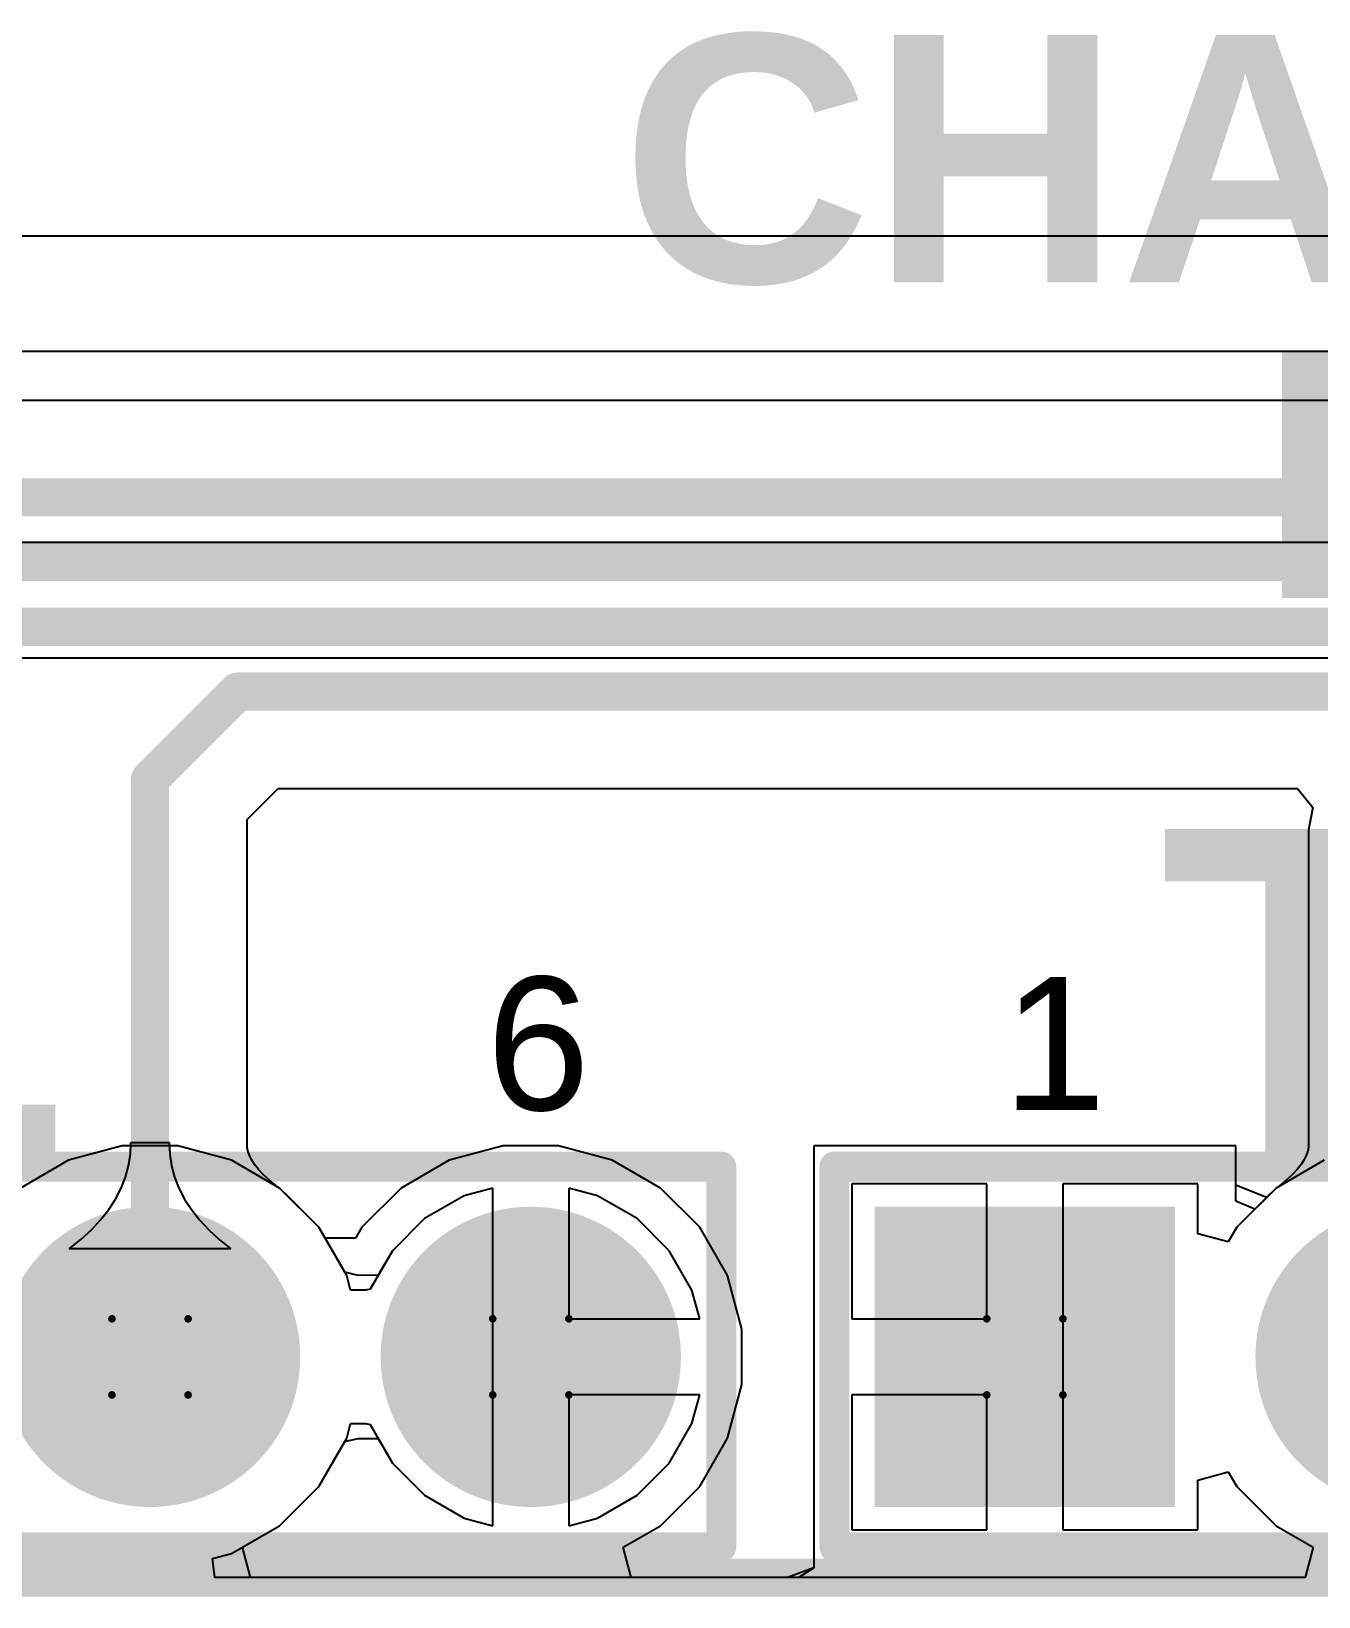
# Model space of a CAD drawing. Header units: inches. Extents: x -3 to 5437, y -3 to 5435.
# Drawn here: x 30.53 to 39.12, y -2.91 to 7.54 of the extents above; entities that cross this region are included whole.
import ezdxf

# ---------------------------------------------------------------- set-up
doc = ezdxf.new("R2010")
doc.units = ezdxf.units.IN
for name, color, linetype in [('Board Outline', 216, 'Continuous'), ('Bottom Layer', 5, 'Continuous'), ('Bottom Solder', 6, 'Continuous'), ('Drill Drawing', 1, 'Continuous'), ('GND', 16, 'Continuous'), ('Multi-Layer', 9, 'Continuous'), ('Pad Holes', 156, 'Continuous'), ('PWR', 76, 'Continuous'), ('Top Layer', 1, 'Continuous'), ('Top Overlay', 2, 'Continuous'), ('Top Solder', 216, 'Continuous')]:
    doc.layers.add(name, color=color, linetype=linetype)
doc.styles.add('Arial', font='', dxfattribs={"height": 0.2})
doc.styles.add('Arial_Bold', font='', dxfattribs={"height": 0.2})
doc.styles.get('Arial').set_extended_font_data('Arial')
doc.styles.get('Arial_Bold').set_extended_font_data('Arial', bold=True)

# ---------------------------------------------------------------- blocks, each defined once
blk = doc.blocks.new('HDR1X6_459')
at = {"layer": 'Bottom Layer'}
blk.add_hatch(color=5, dxfattribs=at).paths.add_polyline_path([(-0.8999994699999999, 0.8999994699999999), (0.8999994699999999, 0.8999994699999999), (0.8999994699999999, -0.8999994699999999), (-0.8999994699999999, -0.8999994699999999)])
h = blk.add_hatch(color=5, dxfattribs=at)
edge = h.paths.add_edge_path()
edge.add_arc((2.54, 0), 0.8999982, 0, 360)
h = blk.add_hatch(color=5, dxfattribs=at)
edge = h.paths.add_edge_path()
edge.add_arc((5.08, 0), 0.8999982, 0, 360)
h = blk.add_hatch(color=5, dxfattribs=at)
edge = h.paths.add_edge_path()
edge.add_arc((7.619999999999999, 0), 0.8999982, 0, 360)
h = blk.add_hatch(color=5, dxfattribs=at)
edge = h.paths.add_edge_path()
edge.add_arc((10.16, 0), 0.8999982, 0, 360)
h = blk.add_hatch(color=5, dxfattribs=at)
edge = h.paths.add_edge_path()
edge.add_arc((12.7, 0), 0.8999982, 0, 360)
at = {"layer": 'Bottom Solder'}
blk.add_hatch(color=6, dxfattribs=at).paths.add_polyline_path([(-1.00159947, 1.00159947), (1.00159947, 1.00159947), (1.00159947, -1.00159947), (-1.00159947, -1.00159947)])
h = blk.add_hatch(color=6, dxfattribs=at)
edge = h.paths.add_edge_path()
edge.add_arc((2.54, 0), 1.0015982, 0, 360)
h = blk.add_hatch(color=6, dxfattribs=at)
edge = h.paths.add_edge_path()
edge.add_arc((5.08, 0), 1.0015982, 0, 360)
h = blk.add_hatch(color=6, dxfattribs=at)
edge = h.paths.add_edge_path()
edge.add_arc((7.619999999999999, 0), 1.0015982, 0, 360)
h = blk.add_hatch(color=6, dxfattribs=at)
edge = h.paths.add_edge_path()
edge.add_arc((10.16, 0), 1.0015982, 0, 360)
h = blk.add_hatch(color=6, dxfattribs=at)
edge = h.paths.add_edge_path()
edge.add_arc((12.7, 0), 1.0015982, 0, 360)
at = {"layer": 'GND'}
blk.add_hatch(color=16, dxfattribs=at).paths.add_polyline_path([(-0.8999994699999999, 0.8999994699999999), (0.8999994699999999, 0.8999994699999999), (0.8999994699999999, -0.8999994699999999), (-0.8999994699999999, -0.8999994699999999)])
h = blk.add_hatch(color=16, dxfattribs=at)
edge = h.paths.add_edge_path()
edge.add_arc((2.54, 0), 0.8999982, 0, 360)
h = blk.add_hatch(color=16, dxfattribs=at)
edge = h.paths.add_edge_path()
edge.add_arc((5.08, 0), 0.8999982, 0, 360)
h = blk.add_hatch(color=16, dxfattribs=at)
edge = h.paths.add_edge_path()
edge.add_arc((7.619999999999999, 0), 0.8999982, 0, 360)
h = blk.add_hatch(color=16, dxfattribs=at)
edge = h.paths.add_edge_path()
edge.add_arc((10.16, 0), 0.8999982, 0, 360)
h = blk.add_hatch(color=16, dxfattribs=at)
edge = h.paths.add_edge_path()
edge.add_arc((12.7, 0), 0.8999982, 0, 360)
at = {"layer": 'Multi-Layer'}
blk.add_hatch(color=9, dxfattribs=at).paths.add_polyline_path([(-0.8999994699999999, 0.8999994699999999), (0.8999994699999999, 0.8999994699999999), (0.8999994699999999, -0.8999994699999999), (-0.8999994699999999, -0.8999994699999999)])
h = blk.add_hatch(color=9, dxfattribs=at)
edge = h.paths.add_edge_path()
edge.add_arc((2.54, 0), 0.8999982, 0, 360)
h = blk.add_hatch(color=9, dxfattribs=at)
edge = h.paths.add_edge_path()
edge.add_arc((5.08, 0), 0.8999982, 0, 360)
h = blk.add_hatch(color=9, dxfattribs=at)
edge = h.paths.add_edge_path()
edge.add_arc((7.619999999999999, 0), 0.8999982, 0, 360)
h = blk.add_hatch(color=9, dxfattribs=at)
edge = h.paths.add_edge_path()
edge.add_arc((10.16, 0), 0.8999982, 0, 360)
h = blk.add_hatch(color=9, dxfattribs=at)
edge = h.paths.add_edge_path()
edge.add_arc((12.7, 0), 0.8999982, 0, 360)
at = {"layer": 'Pad Holes'}
h = blk.add_hatch(color=7, dxfattribs=at)
edge = h.paths.add_edge_path()
edge.add_arc((0, 0), 0.4499991, 0, 360)
h = blk.add_hatch(color=7, dxfattribs=at)
edge = h.paths.add_edge_path()
edge.add_arc((2.54, 0), 0.4499991, 0, 360)
h = blk.add_hatch(color=7, dxfattribs=at)
edge = h.paths.add_edge_path()
edge.add_arc((5.08, 0), 0.4499991, 0, 360)
h = blk.add_hatch(color=7, dxfattribs=at)
edge = h.paths.add_edge_path()
edge.add_arc((7.619999999999999, 0), 0.4499991, 0, 360)
h = blk.add_hatch(color=7, dxfattribs=at)
edge = h.paths.add_edge_path()
edge.add_arc((10.16, 0), 0.4499991, 0, 360)
h = blk.add_hatch(color=7, dxfattribs=at)
edge = h.paths.add_edge_path()
edge.add_arc((12.7, 0), 0.4499991, 0, 360)
at = {"layer": 'PWR'}
blk.add_hatch(color=76, dxfattribs=at).paths.add_polyline_path([(-0.8999994699999999, 0.8999994699999999), (0.8999994699999999, 0.8999994699999999), (0.8999994699999999, -0.8999994699999999), (-0.8999994699999999, -0.8999994699999999)])
h = blk.add_hatch(color=76, dxfattribs=at)
edge = h.paths.add_edge_path()
edge.add_arc((2.54, 0), 0.8999982, 0, 360)
h = blk.add_hatch(color=76, dxfattribs=at)
edge = h.paths.add_edge_path()
edge.add_arc((5.08, 0), 0.8999982, 0, 360)
h = blk.add_hatch(color=76, dxfattribs=at)
edge = h.paths.add_edge_path()
edge.add_arc((7.619999999999999, 0), 0.8999982, 0, 360)
h = blk.add_hatch(color=76, dxfattribs=at)
edge = h.paths.add_edge_path()
edge.add_arc((10.16, 0), 0.8999982, 0, 360)
h = blk.add_hatch(color=76, dxfattribs=at)
edge = h.paths.add_edge_path()
edge.add_arc((12.7, 0), 0.8999982, 0, 360)
at = {"layer": 'Top Layer'}
blk.add_hatch(color=1, dxfattribs=at).paths.add_polyline_path([(-0.8999994699999999, 0.8999994699999999), (0.8999994699999999, 0.8999994699999999), (0.8999994699999999, -0.8999994699999999), (-0.8999994699999999, -0.8999994699999999)])
h = blk.add_hatch(color=1, dxfattribs=at)
edge = h.paths.add_edge_path()
edge.add_arc((2.54, 0), 0.8999982, 0, 360)
h = blk.add_hatch(color=1, dxfattribs=at)
edge = h.paths.add_edge_path()
edge.add_arc((5.08, 0), 0.8999982, 0, 360)
h = blk.add_hatch(color=1, dxfattribs=at)
edge = h.paths.add_edge_path()
edge.add_arc((7.619999999999999, 0), 0.8999982, 0, 360)
h = blk.add_hatch(color=1, dxfattribs=at)
edge = h.paths.add_edge_path()
edge.add_arc((10.16, 0), 0.8999982, 0, 360)
h = blk.add_hatch(color=1, dxfattribs=at)
edge = h.paths.add_edge_path()
edge.add_arc((12.7, 0), 0.8999982, 0, 360)
at = {"layer": 'Top Solder'}
blk.add_hatch(color=216, dxfattribs=at).paths.add_polyline_path([(-1.00159947, 1.00159947), (1.00159947, 1.00159947), (1.00159947, -1.00159947), (-1.00159947, -1.00159947)])
h = blk.add_hatch(color=216, dxfattribs=at)
edge = h.paths.add_edge_path()
edge.add_arc((2.54, 0), 1.0015982, 0, 360)
h = blk.add_hatch(color=216, dxfattribs=at)
edge = h.paths.add_edge_path()
edge.add_arc((5.08, 0), 1.0015982, 0, 360)
h = blk.add_hatch(color=216, dxfattribs=at)
edge = h.paths.add_edge_path()
edge.add_arc((7.619999999999999, 0), 1.0015982, 0, 360)
h = blk.add_hatch(color=216, dxfattribs=at)
edge = h.paths.add_edge_path()
edge.add_arc((10.16, 0), 1.0015982, 0, 360)
h = blk.add_hatch(color=216, dxfattribs=at)
edge = h.paths.add_edge_path()
edge.add_arc((12.7, 0), 1.0015982, 0, 360)
at = {"layer": 'Top Overlay'}
for points in [[(-1.27, -1.27, 0.1999996, 0.1999996, 0), (-1.27, 1.27, 0.1999996, 0.1999996, 0)], [(-1.27, 1.27, 0.1999996, 0.1999996, 0), (13.97, 1.27, 0.1999996, 0.1999996, 0)], [(13.97, -1.27, 0.1999996, 0.1999996, 0), (13.97, 1.27, 0.1999996, 0.1999996, 0)], [(-1.27, -1.27, 0.1999996, 0.1999996, 0), (13.97, -1.27, 0.1999996, 0.1999996, 0)]]:
    blk.add_lwpolyline(points, format="xyseb", dxfattribs=at)
for points in [[(-1.3199999, 1.27, 0.0999998, 0.0999998, 1), (-1.2200001, 1.27, 0.0999998, 0.0999998, 1)], [(-1.3199999, 1.27, 0.0999998, 0.0999998, 1), (-1.2200001, 1.27, 0.0999998, 0.0999998, 1)], [(13.9200001, 1.27, 0.0999998, 0.0999998, 1), (14.0199999, 1.27, 0.0999998, 0.0999998, 1)], [(13.9200001, 1.27, 0.0999998, 0.0999998, 1), (14.0199999, 1.27, 0.0999998, 0.0999998, 1)], [(-1.3199999, -1.27, 0.0999998, 0.0999998, 1), (-1.2200001, -1.27, 0.0999998, 0.0999998, 1)], [(-1.3199999, -1.27, 0.0999998, 0.0999998, 1), (-1.2200001, -1.27, 0.0999998, 0.0999998, 1)], [(13.9200001, -1.27, 0.0999998, 0.0999998, 1), (14.0199999, -1.27, 0.0999998, 0.0999998, 1)], [(13.9200001, -1.27, 0.0999998, 0.0999998, 1), (14.0199999, -1.27, 0.0999998, 0.0999998, 1)]]:
    blk.add_lwpolyline(points, format="xyseb", close=True, dxfattribs=at)
blk = doc.blocks.new('HDR1X6_460')
at = {"layer": 'Bottom Layer'}
blk.add_hatch(color=5, dxfattribs=at).paths.add_polyline_path([(-0.8999994699999999, 0.8999994699999999), (0.8999994699999999, 0.8999994699999999), (0.8999994699999999, -0.8999994699999999), (-0.8999994699999999, -0.8999994699999999)])
h = blk.add_hatch(color=5, dxfattribs=at)
edge = h.paths.add_edge_path()
edge.add_arc((2.54, 0), 0.8999982, 0, 360)
h = blk.add_hatch(color=5, dxfattribs=at)
edge = h.paths.add_edge_path()
edge.add_arc((5.08, 0), 0.8999982, 0, 360)
h = blk.add_hatch(color=5, dxfattribs=at)
edge = h.paths.add_edge_path()
edge.add_arc((7.619999999999999, 0), 0.8999982, 0, 360)
h = blk.add_hatch(color=5, dxfattribs=at)
edge = h.paths.add_edge_path()
edge.add_arc((10.16, 0), 0.8999982, 0, 360)
h = blk.add_hatch(color=5, dxfattribs=at)
edge = h.paths.add_edge_path()
edge.add_arc((12.7, 0), 0.8999982, 0, 360)
at = {"layer": 'Bottom Solder'}
blk.add_hatch(color=6, dxfattribs=at).paths.add_polyline_path([(-1.00159947, 1.00159947), (1.00159947, 1.00159947), (1.00159947, -1.00159947), (-1.00159947, -1.00159947)])
h = blk.add_hatch(color=6, dxfattribs=at)
edge = h.paths.add_edge_path()
edge.add_arc((2.54, 0), 1.0015982, 0, 360)
h = blk.add_hatch(color=6, dxfattribs=at)
edge = h.paths.add_edge_path()
edge.add_arc((5.08, 0), 1.0015982, 0, 360)
h = blk.add_hatch(color=6, dxfattribs=at)
edge = h.paths.add_edge_path()
edge.add_arc((7.619999999999999, 0), 1.0015982, 0, 360)
h = blk.add_hatch(color=6, dxfattribs=at)
edge = h.paths.add_edge_path()
edge.add_arc((10.16, 0), 1.0015982, 0, 360)
h = blk.add_hatch(color=6, dxfattribs=at)
edge = h.paths.add_edge_path()
edge.add_arc((12.7, 0), 1.0015982, 0, 360)
at = {"layer": 'GND'}
blk.add_hatch(color=16, dxfattribs=at).paths.add_polyline_path([(-0.8999994699999999, 0.8999994699999999), (0.8999994699999999, 0.8999994699999999), (0.8999994699999999, -0.8999994699999999), (-0.8999994699999999, -0.8999994699999999)])
h = blk.add_hatch(color=16, dxfattribs=at)
edge = h.paths.add_edge_path()
edge.add_arc((2.54, 0), 0.8999982, 0, 360)
h = blk.add_hatch(color=16, dxfattribs=at)
edge = h.paths.add_edge_path()
edge.add_arc((5.08, 0), 0.8999982, 0, 360)
h = blk.add_hatch(color=16, dxfattribs=at)
edge = h.paths.add_edge_path()
edge.add_arc((7.619999999999999, 0), 0.8999982, 0, 360)
h = blk.add_hatch(color=16, dxfattribs=at)
edge = h.paths.add_edge_path()
edge.add_arc((10.16, 0), 0.8999982, 0, 360)
h = blk.add_hatch(color=16, dxfattribs=at)
edge = h.paths.add_edge_path()
edge.add_arc((12.7, 0), 0.8999982, 0, 360)
at = {"layer": 'Multi-Layer'}
blk.add_hatch(color=9, dxfattribs=at).paths.add_polyline_path([(-0.8999994699999999, 0.8999994699999999), (0.8999994699999999, 0.8999994699999999), (0.8999994699999999, -0.8999994699999999), (-0.8999994699999999, -0.8999994699999999)])
h = blk.add_hatch(color=9, dxfattribs=at)
edge = h.paths.add_edge_path()
edge.add_arc((2.54, 0), 0.8999982, 0, 360)
h = blk.add_hatch(color=9, dxfattribs=at)
edge = h.paths.add_edge_path()
edge.add_arc((5.08, 0), 0.8999982, 0, 360)
h = blk.add_hatch(color=9, dxfattribs=at)
edge = h.paths.add_edge_path()
edge.add_arc((7.619999999999999, 0), 0.8999982, 0, 360)
h = blk.add_hatch(color=9, dxfattribs=at)
edge = h.paths.add_edge_path()
edge.add_arc((10.16, 0), 0.8999982, 0, 360)
h = blk.add_hatch(color=9, dxfattribs=at)
edge = h.paths.add_edge_path()
edge.add_arc((12.7, 0), 0.8999982, 0, 360)
at = {"layer": 'Pad Holes'}
h = blk.add_hatch(color=7, dxfattribs=at)
edge = h.paths.add_edge_path()
edge.add_arc((0, 0), 0.4499991, 0, 360)
h = blk.add_hatch(color=7, dxfattribs=at)
edge = h.paths.add_edge_path()
edge.add_arc((2.54, 0), 0.4499991, 0, 360)
h = blk.add_hatch(color=7, dxfattribs=at)
edge = h.paths.add_edge_path()
edge.add_arc((5.08, 0), 0.4499991, 0, 360)
h = blk.add_hatch(color=7, dxfattribs=at)
edge = h.paths.add_edge_path()
edge.add_arc((7.619999999999999, 0), 0.4499991, 0, 360)
h = blk.add_hatch(color=7, dxfattribs=at)
edge = h.paths.add_edge_path()
edge.add_arc((10.16, 0), 0.4499991, 0, 360)
h = blk.add_hatch(color=7, dxfattribs=at)
edge = h.paths.add_edge_path()
edge.add_arc((12.7, 0), 0.4499991, 0, 360)
at = {"layer": 'PWR'}
blk.add_hatch(color=76, dxfattribs=at).paths.add_polyline_path([(-0.8999994699999999, 0.8999994699999999), (0.8999994699999999, 0.8999994699999999), (0.8999994699999999, -0.8999994699999999), (-0.8999994699999999, -0.8999994699999999)])
h = blk.add_hatch(color=76, dxfattribs=at)
edge = h.paths.add_edge_path()
edge.add_arc((2.54, 0), 0.8999982, 0, 360)
h = blk.add_hatch(color=76, dxfattribs=at)
edge = h.paths.add_edge_path()
edge.add_arc((5.08, 0), 0.8999982, 0, 360)
h = blk.add_hatch(color=76, dxfattribs=at)
edge = h.paths.add_edge_path()
edge.add_arc((7.619999999999999, 0), 0.8999982, 0, 360)
h = blk.add_hatch(color=76, dxfattribs=at)
edge = h.paths.add_edge_path()
edge.add_arc((10.16, 0), 0.8999982, 0, 360)
h = blk.add_hatch(color=76, dxfattribs=at)
edge = h.paths.add_edge_path()
edge.add_arc((12.7, 0), 0.8999982, 0, 360)
at = {"layer": 'Top Layer'}
blk.add_hatch(color=1, dxfattribs=at).paths.add_polyline_path([(-0.8999994699999999, 0.8999994699999999), (0.8999994699999999, 0.8999994699999999), (0.8999994699999999, -0.8999994699999999), (-0.8999994699999999, -0.8999994699999999)])
h = blk.add_hatch(color=1, dxfattribs=at)
edge = h.paths.add_edge_path()
edge.add_arc((2.54, 0), 0.8999982, 0, 360)
h = blk.add_hatch(color=1, dxfattribs=at)
edge = h.paths.add_edge_path()
edge.add_arc((5.08, 0), 0.8999982, 0, 360)
h = blk.add_hatch(color=1, dxfattribs=at)
edge = h.paths.add_edge_path()
edge.add_arc((7.619999999999999, 0), 0.8999982, 0, 360)
h = blk.add_hatch(color=1, dxfattribs=at)
edge = h.paths.add_edge_path()
edge.add_arc((10.16, 0), 0.8999982, 0, 360)
h = blk.add_hatch(color=1, dxfattribs=at)
edge = h.paths.add_edge_path()
edge.add_arc((12.7, 0), 0.8999982, 0, 360)
at = {"layer": 'Top Solder'}
blk.add_hatch(color=216, dxfattribs=at).paths.add_polyline_path([(-1.00159947, 1.00159947), (1.00159947, 1.00159947), (1.00159947, -1.00159947), (-1.00159947, -1.00159947)])
h = blk.add_hatch(color=216, dxfattribs=at)
edge = h.paths.add_edge_path()
edge.add_arc((2.54, 0), 1.0015982, 0, 360)
h = blk.add_hatch(color=216, dxfattribs=at)
edge = h.paths.add_edge_path()
edge.add_arc((5.08, 0), 1.0015982, 0, 360)
h = blk.add_hatch(color=216, dxfattribs=at)
edge = h.paths.add_edge_path()
edge.add_arc((7.619999999999999, 0), 1.0015982, 0, 360)
h = blk.add_hatch(color=216, dxfattribs=at)
edge = h.paths.add_edge_path()
edge.add_arc((10.16, 0), 1.0015982, 0, 360)
h = blk.add_hatch(color=216, dxfattribs=at)
edge = h.paths.add_edge_path()
edge.add_arc((12.7, 0), 1.0015982, 0, 360)
at = {"layer": 'Top Overlay'}
for points in [[(-1.27, -1.27, 0.1999996, 0.1999996, 0), (-1.27, 1.27, 0.1999996, 0.1999996, 0)], [(-1.27, 1.27, 0.1999996, 0.1999996, 0), (13.97, 1.27, 0.1999996, 0.1999996, 0)], [(13.97, -1.27, 0.1999996, 0.1999996, 0), (13.97, 1.27, 0.1999996, 0.1999996, 0)], [(-1.27, -1.27, 0.1999996, 0.1999996, 0), (13.97, -1.27, 0.1999996, 0.1999996, 0)]]:
    blk.add_lwpolyline(points, format="xyseb", dxfattribs=at)
for points in [[(-1.3199999, 1.27, 0.0999998, 0.0999998, 1), (-1.2200001, 1.27, 0.0999998, 0.0999998, 1)], [(-1.3199999, 1.27, 0.0999998, 0.0999998, 1), (-1.2200001, 1.27, 0.0999998, 0.0999998, 1)], [(13.9200001, 1.27, 0.0999998, 0.0999998, 1), (14.0199999, 1.27, 0.0999998, 0.0999998, 1)], [(13.9200001, 1.27, 0.0999998, 0.0999998, 1), (14.0199999, 1.27, 0.0999998, 0.0999998, 1)], [(-1.3199999, -1.27, 0.0999998, 0.0999998, 1), (-1.2200001, -1.27, 0.0999998, 0.0999998, 1)], [(-1.3199999, -1.27, 0.0999998, 0.0999998, 1), (-1.2200001, -1.27, 0.0999998, 0.0999998, 1)], [(13.9200001, -1.27, 0.0999998, 0.0999998, 1), (14.0199999, -1.27, 0.0999998, 0.0999998, 1)], [(13.9200001, -1.27, 0.0999998, 0.0999998, 1), (14.0199999, -1.27, 0.0999998, 0.0999998, 1)]]:
    blk.add_lwpolyline(points, format="xyseb", close=True, dxfattribs=at)

msp = doc.modelspace()

# ---------------------------------------------------------------- linework, layer by layer
at = {"layer": 'Board Outline'}
msp.add_lwpolyline([(-2.77697184, -2.77960328, 0.254, 0.254, 0), (202.2230271, -2.77960328, 0.254, 0.254, 0)], format="xyseb", dxfattribs=at)
at = {"layer": 'Bottom Layer'}
for p, q in [((50.47821501999999, 5.07586742), (26.5174349, 5.07586742)), ((31.96867114, 2.27908866), (32.17516806, 2.48558558)), ((32.17516806, 2.48558558), (38.97574628, 2.48558558)), ((38.97574628, 2.48558558), (39.07886012, 2.35858304)), ((39.07886012, 2.35858304), (39.0494393, 2.21067376)), ((31.96867114, 0.09671049999999999), (31.96867114, 2.27908866)), ((39.0494393, 2.21067376), (39.0494393, 0.09671049999999999)), ((31.19010018, 0.04530852), (31.19423021999999, 0.12464288)), ((31.19423021999999, 0.12464288), (31.44823022, 0.12464288)), ((31.44823022, 0.12464288), (31.45236026, 0.04530852)), ((31.17771006, -0.03219449999999999), (31.19010018, 0.04530852)), ((31.45236026, 0.04530852), (31.46475038, -0.03219449999999999)), ((31.9717928, 0.07718806), (31.96867114, 0.09671049999999999)), ((31.97779482, 0.05518911999999999), (31.9717928, 0.07718806)), ((31.986855, 0.03204717999999999), (31.97779482, 0.05518911999999999)), ((32.00009348, 0.006398259999999999), (31.986855, 0.03204717999999999)), ((32.01885137999999, -0.02257806), (32.00009348, 0.006398259999999999)), ((38.56487842, 0.10164826), (35.74888202, 0.10164826)), ((35.74888202, 0.10164826), (35.74888202, -2.65257534)), ((38.56487842, -0.2675382), (38.56487842, 0.10164826)), ((39.01801188, 0.006388099999999999), (38.99925905999999, -0.0225806)), ((39.0312529, 0.03204464), (39.01801188, 0.006388099999999999)), ((39.04031562, 0.05519166), (39.0312529, 0.03204464)), ((39.04631764, 0.07718806), (39.04031562, 0.05519166)), ((39.0494393, 0.09671049999999999), (39.04631764, 0.07718806)), ((31.15705986, -0.10786872), (31.17771006, -0.03219449999999999)), ((31.46475038, -0.03219449999999999), (31.48540058, -0.10786872)), ((32.04449013999999, -0.05522214), (32.01885137999999, -0.02257806)), ((32.07808671999999, -0.0913003), (32.04449013999999, -0.05522214)), ((32.12057838, -0.1304544), (32.07808671999999, -0.0913003)), ((38.94001102, -0.09131299999999999), (38.89753206, -0.1304544)), ((38.97362792, -0.05521452), (38.94001102, -0.09131299999999999)), ((38.99925905999999, -0.0225806), (38.97362792, -0.05521452)), ((31.09097922, -0.2537282199999999), (31.12814958, -0.1817116)), ((31.12814958, -0.1817116), (31.15705986, -0.10786872)), ((31.48540058, -0.10786872), (31.51431085999999, -0.1817116)), ((31.51431085999999, -0.1817116), (31.55148122, -0.2537282199999999)), ((32.1723385, -0.17192244), (32.12057838, -0.1304544)), ((32.18575986, -0.17967198), (32.1723385, -0.17192244)), ((32.22360332, -0.21751544), (32.18575986, -0.17967198)), ((33.60723022, -0.17970246), (33.41580312, -0.23099522)), ((33.60723022, -1.30634994), (33.60723022, -0.17970246)), ((34.30665732, -0.23099522), (34.11523021999999, -0.17970246)), ((34.11523021999999, -0.17970246), (34.11523021999999, -1.05234994)), ((38.83235058, -0.17967198), (38.79450712, -0.21751544)), ((38.84576939999999, -0.17192498), (38.83235058, -0.17967198)), ((38.89753206, -0.1304544), (38.84576939999999, -0.17192498)), ((31.04555132, -0.32391096), (31.09097922, -0.2537282199999999)), ((31.55148122, -0.2537282199999999), (31.59690912, -0.32391096)), ((32.22747682, -0.2201037), (32.22360332, -0.21751544)), ((32.23006508, -0.2239772), (32.22747682, -0.2201037)), ((32.44790818, -0.4418203), (32.23006508, -0.2239772)), ((33.41580312, -0.23099522), (33.15265912, -0.38292278)), ((34.56980132, -0.38292278), (34.30665732, -0.23099522)), ((38.69187842, -0.32014414), (38.56487842, -0.2675382)), ((38.78804536, -0.2239772), (38.69187842, -0.32014414)), ((38.79063362, -0.2201037), (38.78804536, -0.2239772)), ((38.79450712, -0.21751544), (38.79063362, -0.2201037)), ((30.9299102, -0.45879004), (30.99186079999999, -0.3922649)), ((30.99186079999999, -0.3922649), (31.04555132, -0.32391096)), ((31.59690912, -0.32391096), (31.65059964, -0.3922649)), ((31.65059964, -0.3922649), (31.71255024, -0.45879004)), ((33.15265912, -0.38292278), (32.93780306, -0.5977788399999999)), ((34.78465738, -0.5977788399999999), (34.56980132, -0.38292278)), ((30.85969952, -0.52348638), (30.9299102, -0.45879004)), ((31.71255024, -0.45879004), (31.78276091999999, -0.52348638)), ((32.63327484, -0.7628839199999999), (32.44790818, -0.4418203)), ((30.7812313, -0.58635138), (30.85969952, -0.52348638)), ((31.86122914, -0.58635138), (30.7812313, -0.58635138)), ((31.78276091999999, -0.52348638), (31.86122914, -0.58635138)), ((32.93780306, -0.5977788399999999), (32.78939339999999, -0.85482938)), ((34.93658494, -0.8609228399999999), (34.78465738, -0.5977788399999999)), ((32.65954352, -0.8609203), (32.63327484, -0.7628839199999999)), ((32.7603104, -0.8609203), (32.65954352, -0.8609203)), ((32.78939339999999, -0.85482938), (32.7603104, -0.8609203)), ((34.9878777, -1.05234994), (34.93658494, -0.8609228399999999)), ((34.11523021999999, -1.05234994), (34.9878777, -1.05234994)), ((33.60723022, -2.43299742), (33.60723022, -1.30634994)), ((34.9878777, -1.56034994), (34.11523021999999, -1.56034994)), ((34.11523021999999, -1.56034994), (34.11523021999999, -2.43299742)), ((34.93658494, -1.75177704), (34.9878777, -1.56034994)), ((32.63327484, -1.84981596), (32.65954352, -1.75177958)), ((32.65954352, -1.75177958), (32.7603104, -1.75177958)), ((32.7603104, -1.75177958), (32.78939339999999, -1.7578705)), ((32.78939339999999, -1.7578705), (32.93780306, -2.01492104)), ((34.78465738, -2.01492104), (34.93658494, -1.75177704)), ((32.44790818, -2.17087958), (32.63327484, -1.84981596)), ((32.93780306, -2.01492104), (33.15265912, -2.2297771)), ((34.56980132, -2.2297771), (34.78465738, -2.01492104)), ((32.18575986, -2.4330279), (32.44790818, -2.17087958)), ((33.15265912, -2.2297771), (33.41580312, -2.38170466)), ((34.30665732, -2.38170466), (34.56980132, -2.2297771)), ((33.41580312, -2.38170466), (33.60723022, -2.43299742)), ((34.11523021999999, -2.43299742), (34.30665732, -2.38170466)), ((31.86469624, -2.61839456), (32.18575986, -2.4330279)), ((31.73712728, -2.65257788), (31.86469624, -2.61839456)), ((31.7538481, -2.77957788), (31.73712728, -2.65257788)), ((35.74887948, -2.7143456), (35.6489, -2.77957788)), ((35.74888202, -2.65257534), (35.74887948, -2.7143456)), ((35.6489, -2.77957788), (31.7538481, -2.77957788))]:
    msp.add_line(p, q, dxfattribs=at)
for points in [[(24.18538978, 4.4284265, 0.254, 0.254, 0), (50.7463933, 4.4284265, 0.254, 0.254, 0)], [(26.69998978, 3.9966265, 0.254, 0.254, 0), (50.92524993999999, 3.9966265, 0.254, 0.254, 0)], [(29.29078978, 3.564826499999999, 0.254, 0.254, 0), (51.10410657999999, 3.564826499999999, 0.254, 0.254, 0)], [(31.32123022, 2.54726694, 0.254, 0.254, 0), (31.90698978, 3.1330265, 0.254, 0.254, 0)], [(31.90698978, 3.1330265, 0.254, 0.254, 0), (51.28296321999999, 3.1330265, 0.254, 0.254, 0)], [(31.32123022, -1.30634994, 0.254, 0.254, 0), (31.32123022, 2.54726694, 0.254, 0.254, 0)]]:
    msp.add_lwpolyline(points, format="xyseb", dxfattribs=at)
for points in [[(31.84348978, 3.1330265, 0.127, 0.127, 1), (31.97048978, 3.1330265, 0.127, 0.127, 1)], [(31.84348978, 3.1330265, 0.127, 0.127, 1), (31.97048978, 3.1330265, 0.127, 0.127, 1)], [(31.25773022, 2.54726694, 0.127, 0.127, 1), (31.38473022, 2.54726694, 0.127, 0.127, 1)], [(31.25773022, 2.54726694, 0.127, 0.127, 1), (31.38473022, 2.54726694, 0.127, 0.127, 1)], [(31.25773022, -1.30634994, 0.127, 0.127, 1), (31.38473022, -1.30634994, 0.127, 0.127, 1)]]:
    msp.add_lwpolyline(points, format="xyseb", close=True, dxfattribs=at)
at = {"layer": 'Drill Drawing'}
for points in [[(31.06723022, -1.05234994, 0.0508, 0.0508, 0), (31.57523022, -1.05234994, 0.0508, 0.0508, 0)], [(31.06723022, -1.56034994, 0.0508, 0.0508, 0), (31.06723022, -1.05234994, 0.0508, 0.0508, 0)], [(31.57523022, -1.56034994, 0.0508, 0.0508, 0), (31.57523022, -1.05234994, 0.0508, 0.0508, 0)], [(33.60723022, -1.05234994, 0.0508, 0.0508, 0), (34.11523021999999, -1.05234994, 0.0508, 0.0508, 0)], [(33.60723022, -1.56034994, 0.0508, 0.0508, 0), (33.60723022, -1.05234994, 0.0508, 0.0508, 0)], [(34.11523021999999, -1.56034994, 0.0508, 0.0508, 0), (34.11523021999999, -1.05234994, 0.0508, 0.0508, 0)], [(36.90288021999999, -1.05234994, 0.0508, 0.0508, 0), (37.41088022, -1.05234994, 0.0508, 0.0508, 0)], [(36.90288021999999, -1.56034994, 0.0508, 0.0508, 0), (36.90288021999999, -1.05234994, 0.0508, 0.0508, 0)], [(37.41088022, -1.56034994, 0.0508, 0.0508, 0), (37.41088022, -1.05234994, 0.0508, 0.0508, 0)], [(31.06723022, -1.56034994, 0.0508, 0.0508, 0), (31.57523022, -1.56034994, 0.0508, 0.0508, 0)], [(33.60723022, -1.56034994, 0.0508, 0.0508, 0), (34.11523021999999, -1.56034994, 0.0508, 0.0508, 0)], [(36.90288021999999, -1.56034994, 0.0508, 0.0508, 0), (37.41088022, -1.56034994, 0.0508, 0.0508, 0)]]:
    msp.add_lwpolyline(points, format="xyseb", dxfattribs=at)
for points in [[(31.05453022, -1.05234994, 0.0254, 0.0254, 1), (31.07993022, -1.05234994, 0.0254, 0.0254, 1)], [(31.05453022, -1.05234994, 0.0254, 0.0254, 1), (31.07993022, -1.05234994, 0.0254, 0.0254, 1)], [(31.56253022, -1.05234994, 0.0254, 0.0254, 1), (31.58793022, -1.05234994, 0.0254, 0.0254, 1)], [(31.56253022, -1.05234994, 0.0254, 0.0254, 1), (31.58793022, -1.05234994, 0.0254, 0.0254, 1)], [(33.59453022, -1.05234994, 0.0254, 0.0254, 1), (33.61993022, -1.05234994, 0.0254, 0.0254, 1)], [(33.59453022, -1.05234994, 0.0254, 0.0254, 1), (33.61993022, -1.05234994, 0.0254, 0.0254, 1)], [(34.10253022, -1.05234994, 0.0254, 0.0254, 1), (34.12793022, -1.05234994, 0.0254, 0.0254, 1)], [(34.10253022, -1.05234994, 0.0254, 0.0254, 1), (34.12793022, -1.05234994, 0.0254, 0.0254, 1)], [(36.89018022, -1.05234994, 0.0254, 0.0254, 1), (36.91558022, -1.05234994, 0.0254, 0.0254, 1)], [(36.89018022, -1.05234994, 0.0254, 0.0254, 1), (36.91558022, -1.05234994, 0.0254, 0.0254, 1)], [(37.39818022, -1.05234994, 0.0254, 0.0254, 1), (37.42358022, -1.05234994, 0.0254, 0.0254, 1)], [(37.39818022, -1.05234994, 0.0254, 0.0254, 1), (37.42358022, -1.05234994, 0.0254, 0.0254, 1)], [(31.05453022, -1.56034994, 0.0254, 0.0254, 1), (31.07993022, -1.56034994, 0.0254, 0.0254, 1)], [(31.05453022, -1.56034994, 0.0254, 0.0254, 1), (31.07993022, -1.56034994, 0.0254, 0.0254, 1)], [(31.56253022, -1.56034994, 0.0254, 0.0254, 1), (31.58793022, -1.56034994, 0.0254, 0.0254, 1)], [(31.56253022, -1.56034994, 0.0254, 0.0254, 1), (31.58793022, -1.56034994, 0.0254, 0.0254, 1)], [(33.59453022, -1.56034994, 0.0254, 0.0254, 1), (33.61993022, -1.56034994, 0.0254, 0.0254, 1)], [(33.59453022, -1.56034994, 0.0254, 0.0254, 1), (33.61993022, -1.56034994, 0.0254, 0.0254, 1)], [(34.10253022, -1.56034994, 0.0254, 0.0254, 1), (34.12793022, -1.56034994, 0.0254, 0.0254, 1)], [(34.10253022, -1.56034994, 0.0254, 0.0254, 1), (34.12793022, -1.56034994, 0.0254, 0.0254, 1)], [(36.89018022, -1.56034994, 0.0254, 0.0254, 1), (36.91558022, -1.56034994, 0.0254, 0.0254, 1)], [(36.89018022, -1.56034994, 0.0254, 0.0254, 1), (36.91558022, -1.56034994, 0.0254, 0.0254, 1)], [(37.39818022, -1.56034994, 0.0254, 0.0254, 1), (37.42358022, -1.56034994, 0.0254, 0.0254, 1)], [(37.39818022, -1.56034994, 0.0254, 0.0254, 1), (37.42358022, -1.56034994, 0.0254, 0.0254, 1)]]:
    msp.add_lwpolyline(points, format="xyseb", close=True, dxfattribs=at)
at = {"layer": 'GND'}
for p, q in [((30.7777642, 0.00569468), (30.45670058, -0.17967198)), ((31.13586356, 0.10164826), (30.7777642, 0.00569468)), ((31.50659688, 0.10164826), (31.13586356, 0.10164826)), ((31.86469624, 0.00569468), (31.50659688, 0.10164826)), ((32.18575986, -0.17967198), (31.86469624, 0.00569468)), ((38.56487842, 0.10164826), (35.74888202, 0.10164826)), ((35.74888202, 0.10164826), (35.74888202, -2.5763982)), ((38.56487842, -0.15977362), (38.56487842, 0.10164826)), ((39.1534142, 0.00569468), (38.83235058, -0.17967198)), ((32.44790818, -0.4418203), (32.18575986, -0.17967198)), ((33.60723022, -0.17970246), (33.41580312, -0.23099522)), ((33.60723022, -1.30634994), (33.60723022, -0.17970246)), ((34.30665732, -0.23099522), (34.11523021999999, -0.17970246)), ((34.11523021999999, -0.17970246), (34.11523021999999, -1.05234994)), ((38.76807841999999, -0.24394414), (38.56487842, -0.15977362)), ((38.83235058, -0.17967198), (38.76807841999999, -0.24394414)), ((33.41580312, -0.23099522), (33.15265912, -0.38292278)), ((34.56980132, -0.38292278), (34.30665732, -0.23099522)), ((33.15265912, -0.38292278), (32.93780306, -0.5977788399999999)), ((34.78465738, -0.5977788399999999), (34.56980132, -0.38292278)), ((32.62055959999999, -0.74085958), (32.44790818, -0.4418203)), ((32.93780306, -0.5977788399999999), (32.84327442, -0.7615046999999999)), ((34.93658494, -0.8609228399999999), (34.78465738, -0.5977788399999999)), ((32.70910146, -0.76238608), (32.62055959999999, -0.74085958)), ((32.84327442, -0.7615046999999999), (32.70910146, -0.76238608)), ((34.9878777, -1.05234994), (34.93658494, -0.8609228399999999)), ((34.11523021999999, -1.05234994), (34.9878777, -1.05234994)), ((33.60723022, -2.43299742), (33.60723022, -1.30634994)), ((34.9878777, -1.56034994), (34.11523021999999, -1.56034994)), ((34.11523021999999, -1.56034994), (34.11523021999999, -2.43299742)), ((34.93658494, -1.75177704), (34.9878777, -1.56034994)), ((34.78465738, -2.01492104), (34.93658494, -1.75177704)), ((32.44790818, -2.17087958), (32.62055959999999, -1.8718403)), ((32.62055959999999, -1.8718403), (32.70910146, -1.8503138)), ((32.70910146, -1.8503138), (32.84327442, -1.85119518)), ((32.84327442, -1.85119518), (32.93780306, -2.01492104)), ((32.93780306, -2.01492104), (33.15265912, -2.2297771)), ((34.56980132, -2.2297771), (34.78465738, -2.01492104)), ((32.18575986, -2.4330279), (32.44790818, -2.17087958)), ((33.15265912, -2.2297771), (33.41580312, -2.38170466)), ((34.30665732, -2.38170466), (34.56980132, -2.2297771)), ((33.41580312, -2.38170466), (33.60723022, -2.43299742)), ((34.11523021999999, -2.43299742), (34.30665732, -2.38170466)), ((31.93743168, -2.57640074), (32.18575986, -2.4330279)), ((31.99188166, -2.77960074), (31.93743168, -2.57640074)), ((35.74888202, -2.5763982), (35.74887948, -2.7143456)), ((35.74887948, -2.7143456), (35.57271016, -2.77960074)), ((35.57271016, -2.77960074), (31.99188166, -2.77960074))]:
    msp.add_line(p, q, dxfattribs=at)
at = {"layer": 'PWR'}
for p, q in [((49.8602, 6.172199999999999), (14.4018, 6.172199999999999)), ((26.63400566, 5.403623939999999), (49.86017968, 5.403623939999999)), ((66.41358574, 4.12751778), (25.9518785, 4.12751778)), ((20.0265919, 3.35894172), (66.73194172, 3.35894172)), ((30.7777642, 0.00569468), (30.45670058, -0.17967198)), ((31.13586356, 0.10164826), (30.7777642, 0.00569468)), ((31.50659688, 0.10164826), (31.13586356, 0.10164826)), ((31.86469624, 0.00569468), (31.50659688, 0.10164826)), ((32.18575986, -0.17967198), (31.86469624, 0.00569468)), ((33.3177642, 0.00569468), (32.99670058, -0.17967198)), ((33.67586356, 0.10164826), (33.3177642, 0.00569468)), ((34.04659688, 0.10164826), (33.67586356, 0.10164826)), ((34.40469624, 0.00569468), (34.04659688, 0.10164826)), ((34.72575986, -0.17967198), (34.40469624, 0.00569468)), ((39.1534142, 0.00569468), (38.83235058, -0.17967198)), ((32.44790818, -0.4418203), (32.18575986, -0.17967198)), ((32.99670058, -0.17967198), (32.73455225999999, -0.4418203)), ((34.98790818, -0.4418203), (34.72575986, -0.17967198)), ((36.90288021999999, -0.15235174), (36.00288202, -0.15235174)), ((36.00288202, -0.15235174), (36.00288202, -1.05234994)), ((36.90288021999999, -1.05234994), (36.90288021999999, -0.15235174)), ((38.31087841999999, -0.15235174), (37.41088022, -0.15235174)), ((37.41088022, -0.15235174), (37.41088022, -1.30634994)), ((38.31087841999999, -0.4845812), (38.31087841999999, -0.15235174)), ((38.83235058, -0.17967198), (38.57020225999999, -0.4418203)), ((32.48963022, -0.5140833), (32.44790818, -0.4418203)), ((32.69283022, -0.5140833), (32.48963022, -0.5140833)), ((32.73455225999999, -0.4418203), (32.69283022, -0.5140833)), ((35.17327484, -0.7628839199999999), (34.98790818, -0.4418203)), ((38.51407842, -0.53902864), (38.31087841999999, -0.4845812)), ((38.57020225999999, -0.4418203), (38.51407842, -0.53902864)), ((35.26922842, -1.12098328), (35.17327484, -0.7628839199999999)), ((35.26922842, -1.4917166), (35.26922842, -1.12098328)), ((36.00288202, -1.05234994), (36.90288021999999, -1.05234994)), ((37.41088022, -1.30634994), (37.41088022, -2.46034814)), ((35.17327484, -1.84981596), (35.26922842, -1.4917166)), ((36.90288021999999, -1.56034994), (36.00288202, -1.56034994)), ((36.00288202, -1.56034994), (36.00288202, -2.46034814)), ((36.90288021999999, -2.46034814), (36.90288021999999, -1.56034994)), ((34.98790818, -2.17087958), (35.17327484, -1.84981596)), ((38.31087841999999, -2.12811868), (38.51407842, -2.07367124)), ((38.51407842, -2.07367124), (38.57020225999999, -2.17087958)), ((34.72575986, -2.4330279), (34.98790818, -2.17087958)), ((38.31087841999999, -2.46034814), (38.31087841999999, -2.12811868)), ((38.57020225999999, -2.17087958), (38.83235058, -2.4330279)), ((34.47745454, -2.57638804), (34.72575986, -2.4330279)), ((36.00288202, -2.46034814), (36.90288021999999, -2.46034814)), ((37.41088022, -2.46034814), (38.31087841999999, -2.46034814)), ((38.83235058, -2.4330279), (39.0806559, -2.57638804)), ((34.53190198, -2.77958804), (34.47745454, -2.57638804)), ((39.0806559, -2.57638804), (39.02620845999999, -2.77958804)), ((39.02620845999999, -2.77958804), (34.53190198, -2.77958804))]:
    msp.add_line(p, q, dxfattribs=at)
at = {"layer": 'Top Layer'}
for p, q in [((30.7777642, 0.00569468), (30.45670058, -0.17967198)), ((31.13586356, 0.10164826), (30.7777642, 0.00569468)), ((31.50659688, 0.10164826), (31.13586356, 0.10164826)), ((31.86469624, 0.00569468), (31.50659688, 0.10164826)), ((32.18575986, -0.17967198), (31.86469624, 0.00569468)), ((38.56487842, 0.10164826), (35.74888202, 0.10164826)), ((35.74888202, 0.10164826), (35.74888202, -2.65260074)), ((38.56487842, -0.2675382), (38.56487842, 0.10164826)), ((39.1534142, 0.00569468), (38.83235058, -0.17967198)), ((32.44790818, -0.4418203), (32.18575986, -0.17967198)), ((33.60723022, -0.17970246), (33.41580312, -0.23099522)), ((33.60723022, -1.30634994), (33.60723022, -0.17970246)), ((34.30665732, -0.23099522), (34.11523021999999, -0.17970246)), ((34.11523021999999, -0.17970246), (34.11523021999999, -1.05234994)), ((38.83235058, -0.17967198), (38.69187842, -0.32014414)), ((33.41580312, -0.23099522), (33.15265912, -0.38292278)), ((34.56980132, -0.38292278), (34.30665732, -0.23099522)), ((38.69187842, -0.32014414), (38.56487842, -0.2675382)), ((33.15265912, -0.38292278), (32.93780306, -0.5977788399999999)), ((34.78465738, -0.5977788399999999), (34.56980132, -0.38292278)), ((32.63327484, -0.7628839199999999), (32.44790818, -0.4418203)), ((32.93780306, -0.5977788399999999), (32.78939339999999, -0.85482938)), ((34.93658494, -0.8609228399999999), (34.78465738, -0.5977788399999999)), ((32.65954352, -0.8609203), (32.63327484, -0.7628839199999999)), ((32.7603104, -0.8609203), (32.65954352, -0.8609203)), ((32.78939339999999, -0.85482938), (32.7603104, -0.8609203)), ((34.9878777, -1.05234994), (34.93658494, -0.8609228399999999)), ((34.11523021999999, -1.05234994), (34.9878777, -1.05234994)), ((33.60723022, -2.43299742), (33.60723022, -1.30634994)), ((34.9878777, -1.56034994), (34.11523021999999, -1.56034994)), ((34.11523021999999, -1.56034994), (34.11523021999999, -2.43299742)), ((34.93658494, -1.75177704), (34.9878777, -1.56034994)), ((32.63327484, -1.84981596), (32.65954352, -1.75177958)), ((32.65954352, -1.75177958), (32.7603104, -1.75177958)), ((32.7603104, -1.75177958), (32.78939339999999, -1.7578705)), ((32.78939339999999, -1.7578705), (32.93780306, -2.01492104)), ((34.78465738, -2.01492104), (34.93658494, -1.75177704)), ((32.44790818, -2.17087958), (32.63327484, -1.84981596)), ((32.93780306, -2.01492104), (33.15265912, -2.2297771)), ((34.56980132, -2.2297771), (34.78465738, -2.01492104)), ((32.18575986, -2.4330279), (32.44790818, -2.17087958)), ((33.15265912, -2.2297771), (33.41580312, -2.38170466)), ((34.30665732, -2.38170466), (34.56980132, -2.2297771)), ((33.41580312, -2.38170466), (33.60723022, -2.43299742)), ((34.11523021999999, -2.43299742), (34.30665732, -2.38170466)), ((31.86469624, -2.61839456), (32.18575986, -2.4330279)), ((31.73703076, -2.65260328), (31.86469624, -2.61839456)), ((31.75375158, -2.77960328), (31.73703076, -2.65260328)), ((35.74887948, -2.7143456), (35.64891016, -2.77960328)), ((35.74888202, -2.65260074), (35.74887948, -2.7143456)), ((35.64891016, -2.77960328), (31.75375158, -2.77960328))]:
    msp.add_line(p, q, dxfattribs=at)
msp.add_lwpolyline([(33.86123022, -1.30634994, 1.27, 1.27, 0), (33.86161122, -1.30596894, 1.27, 1.27, 0)], format="xyseb", dxfattribs=at)
for points in [[(33.54373021999999, -1.30634994, 0.635, 0.635, 1), (34.17873022, -1.30634994, 0.635, 0.635, 1)], [(33.54411122, -1.30596894, 0.635, 0.635, 1), (34.17911122, -1.30596894, 0.635, 0.635, 1)]]:
    msp.add_lwpolyline(points, format="xyseb", close=True, dxfattribs=at)

# ---------------------------------------------------------------- block references
for name, p in [('HDR1X6_460', (21.16123022, -1.30634994)), ('HDR1X6_459', (37.15688022, -1.30634994))]:
    msp.add_blockref(name, p)

# ---------------------------------------------------------------- texts
at = {"layer": 'Top Overlay', "style": 'Arial_Bold'}
for s, height, p in [('CHARGING', 1.651, (34.46443704, 5.86271878)), ('FULL', 1.651, (38.71890402, 3.75745756)), ('TDS-1', 2.159, (22.06123096, 0.0560578)), ('TDS-2', 2.159, (38.05688096, 0.0560578))]:
    msp.add_text(s, height=height, rotation=360, dxfattribs=at).set_placement(p)
at = {"layer": 'Top Overlay', "style": 'Arial'}
for s, p in [('6', (33.56499256, 0.34026602)), ('1', (37.00876266, 0.34026602))]:
    msp.add_text(s, height=0.889, dxfattribs=at).set_placement(p)

doc.saveas('drawing.dxf')
